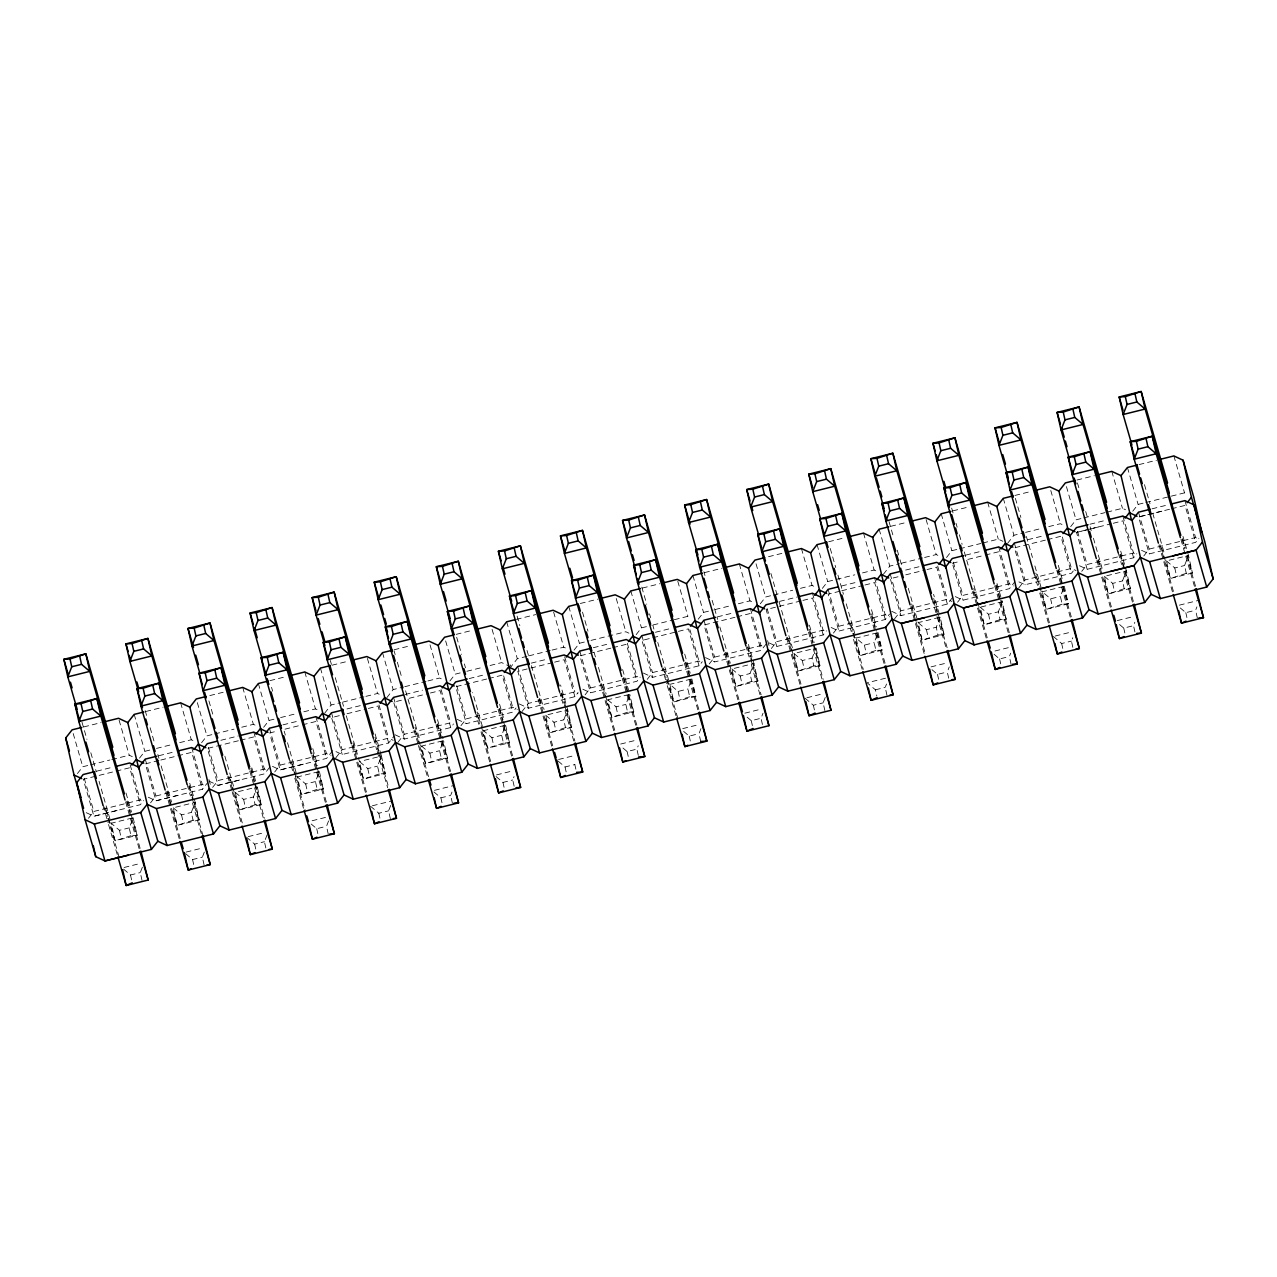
<?xml version="1.0" encoding="UTF-8"?>
<svg xmlns="http://www.w3.org/2000/svg" width="1277" height="1277" viewBox="0 0 1277 1277"><rect width="100%" height="100%" fill="white"/><g stroke="black" fill="none" stroke-linecap="round" stroke-linejoin="round"><path stroke-width="0.75" stroke-dasharray="5 3.75" d="M133.159 817.791L137.118 835.318L130.972 835.669L129.216 827.863L133.159 817.791L111.163 823.25L99.063 781.316M142.018 880.364L140.278 872.574L143.567 864.178M189.283 785.578L199.196 819.898L177.2 825.357L173.241 807.814L195.237 802.355L199.196 819.898L193.05 820.233L191.295 812.443L195.237 802.355L189.746 783.296M204.097 864.944L202.341 857.138L204.32 852.094M255.224 783.487L261.274 804.462L255.129 804.797L253.373 797.008L257.315 786.919L235.319 792.394L239.278 809.921L261.274 804.462L257.315 786.919M265.824 847.944L264.419 841.703L267.723 833.306M319.394 771.484L323.352 789.026L317.207 789.362L315.451 781.572L319.394 771.484L297.397 776.959L287.501 742.639M328.253 834.073L326.497 826.283L329.785 817.871M346.275 715.774L359.475 761.523L381.472 756.064L385.431 773.591L379.285 773.942L377.529 766.136L381.472 756.064L374.879 733.19M390.331 818.637L388.575 810.847L391.863 802.451M442.544 741.011L447.509 758.171L441.363 758.506L439.607 750.716L443.55 740.628L421.554 746.087L425.512 763.63L447.509 758.171L443.55 740.628M452.409 803.201L450.653 795.411L451.978 792.059M505.628 725.192L509.587 742.735L503.441 743.07L501.685 735.281L505.628 725.192L483.632 730.667L472.634 692.533M514.136 786.217L512.731 779.976L514.056 776.624M561.752 692.98L571.665 727.299L549.669 732.775L545.71 715.232L567.706 709.757L571.665 727.299L565.519 727.635L563.764 719.845L567.706 709.757L560.555 684.983M575.863 769.233L574.81 764.556L576.135 761.188M628.779 694.704L633.743 711.864L627.598 712.215L625.842 704.409L629.784 694.337L607.788 699.796L611.747 717.339L633.743 711.864L629.784 694.337M638.292 755.361L636.888 749.12L638.213 745.752M691.863 678.901L695.821 696.428L689.676 696.779L687.92 688.973L691.863 678.901L669.866 684.36L657.767 642.427M700.722 741.474L698.966 733.684L700.945 728.64M747.987 646.689L757.899 681.008L735.903 686.467L731.944 668.94L753.941 663.465L757.899 681.008L751.754 681.343L749.998 673.554L753.941 663.465L748.434 644.406M762.449 724.49L761.044 718.249L763.023 713.22M813.912 644.598L819.978 665.572L813.832 665.908L812.076 658.118L816.019 648.03L794.023 653.505L797.981 671.048L819.978 665.572L816.019 648.03M824.878 710.619L823.122 702.829L826.411 694.417M878.097 632.61L882.056 650.137L875.91 650.472L874.154 642.682L878.097 632.61L856.101 638.069L846.204 603.75M886.956 695.183L885.2 687.393L886.525 684.025M908.282 588.33L918.179 622.633L940.175 617.174L944.134 634.701L937.988 635.052L936.233 627.246L940.175 617.174L933.567 594.3M948.683 678.199L947.279 671.957L949.258 666.913M1000.705 600.206L1006.196 619.281L984.216 624.74L980.257 607.213L1002.253 601.738L1006.196 619.281L1000.067 619.616L998.311 611.827L1002.253 601.738L996.204 580.764M1011.113 664.327L1009.357 656.522L1010.682 653.17M1064.332 586.303L1068.274 603.845L1062.145 604.181L1060.389 596.391L1064.332 586.303L1042.335 591.778L1034.625 565.088M1072.84 647.327L1071.435 641.102L1072.76 637.734M1120.456 554.106L1130.353 588.41L1108.356 593.885L1104.413 576.342L1126.41 570.867L1130.353 588.41L1124.223 588.745L1122.467 580.955L1126.41 570.867L1120.36 549.908M1134.918 631.892L1133.513 625.666L1134.838 622.298M1187.482 555.83L1192.431 572.974L1170.434 578.449L1166.492 560.906L1188.488 555.447L1192.431 572.974L1186.301 573.325L1184.545 565.519L1188.488 555.447L1182.981 536.372M1197.347 618.02L1195.591 610.23L1196.916 606.862M77.434 773.559L82.782 766.743L88.576 765.306M88.48 818.27L93.828 811.454L140.262 799.913L143.343 801.333M139.512 758.123L144.844 751.307L154.533 748.913M86.229 812.667L93.923 816.242L140.358 804.686L143.567 800.599M150.558 802.834L155.906 796.018L202.341 784.477L205.421 785.898M201.59 742.703L206.922 735.887L212.732 734.435M148.308 797.231L156.002 800.807L202.436 789.266L207.784 782.45M212.636 787.398L217.984 780.582L264.419 769.041L267.5 770.478M263.653 727.267L269 720.451L278.689 718.041M208.853 781.077L218.08 785.371L264.515 773.83L269.862 767.014M274.715 771.962L280.062 765.146L326.497 753.606L331.11 755.761M324.661 713.189L331.078 705.016L340.751 702.605M272.464 766.36L280.158 769.935L326.593 758.394L333.01 750.222L342.236 754.515L388.671 742.959L394.018 736.143M335.723 757.899L342.14 749.727L388.575 738.17L393.188 740.325M386.739 697.769L393.156 689.58L402.83 687.186M397.801 742.464L404.218 734.291L450.653 722.75L453.734 724.171M449.887 680.96L455.235 674.144L464.908 671.75M395.088 734.786L404.314 739.08L450.749 727.539L452.888 724.809M460.949 725.671L466.297 718.855L512.731 707.314L517.345 709.453M526.986 656.314L517.313 658.724L510.896 666.897L509.3 661.358M457.166 719.35L466.392 723.644L512.827 712.103L516.036 708.017M521.958 711.608L528.375 703.419L574.81 691.879L577.89 693.315M574.043 650.105L579.391 643.289L589.064 640.878M519.244 703.93L528.47 708.208L574.905 696.667L578.114 692.581M585.105 694.816L590.453 688L636.888 676.443L639.953 677.879M636.122 634.669L641.469 627.853L651.142 625.459M582.855 689.213L590.549 692.788L636.984 681.232L640.192 677.145M647.184 679.38L652.531 672.564L698.966 661.023L702.031 662.444M698.2 619.233L703.547 612.417L713.22 610.023M643.4 673.059L652.627 677.353L699.062 665.796L702.27 661.709M709.262 663.944L714.609 657.128L761.044 645.587L764.109 647.024M760.278 603.813L765.625 596.997L771.436 595.545M705.479 657.623L714.705 661.917L761.14 650.376L766.487 643.56M771.34 648.508L776.687 641.692L823.122 630.152L826.187 631.588M822.356 588.378L827.704 581.562L854.792 574.826M769.089 642.906L776.783 646.481L823.218 634.94L826.427 630.854M833.418 633.089L838.766 626.273L885.2 614.716L889.814 616.871M883.365 574.315L889.782 566.126L899.455 563.716M831.167 627.486L838.861 631.061L885.296 619.505L889.574 614.061M894.427 619.01L900.844 610.837L947.279 599.296L951.892 601.435M946.512 557.506L951.86 550.69L957.67 549.254M891.713 611.332L900.939 615.626L947.374 604.069L952.722 597.269M957.574 602.217L962.922 595.401L1009.357 583.86L1013.97 585.999M1007.521 543.443L1013.938 535.271L1023.611 532.86M955.324 596.614L963.018 600.19L1009.453 588.649L1014.8 581.833M1018.583 588.154L1025 579.966L1071.435 568.425L1076.048 570.564M1070.669 526.651L1076.016 519.835L1081.827 518.382M1018.934 581.897L1025.096 584.754L1071.531 573.213L1074.739 569.127M1081.731 571.362L1087.078 564.53L1133.513 552.989L1136.578 554.426M1132.747 511.215L1138.094 504.399L1143.905 502.962M1079.48 565.743L1087.174 569.319L1133.609 557.778L1136.817 553.691M1143.809 555.926L1149.156 549.11L1195.591 537.569L1198.656 538.99M1141.558 550.323L1149.252 553.899L1195.687 542.342L1198.895 538.255M130.972 835.669L115.122 840.793L105.209 806.473M193.05 820.233L177.2 825.357L172.251 808.197M255.129 804.797L239.278 809.921L229.365 775.618M317.207 789.362L301.356 794.502L291.443 760.182M379.285 773.942L363.434 779.066L358.486 761.906M441.363 758.506L425.512 763.63L415.057 727.411M503.441 743.07L487.591 748.194L477.135 711.975M565.519 727.635L549.669 732.775L544.704 715.615M627.598 712.215L611.747 717.339L601.834 683.019M689.676 696.779L673.825 701.903L663.912 667.584M751.754 681.343L735.903 686.467L729.837 665.509M813.832 665.908L797.981 671.048L788.069 636.728M875.91 650.472L860.059 655.612L850.147 621.292M937.988 635.052L922.138 640.176L917.173 623.016M1000.067 619.616L984.216 624.74L973.76 588.521M1062.145 604.181L1046.278 609.305L1035.839 573.086M1124.223 588.745L1108.356 593.885L1103.408 576.725M1186.301 573.325L1170.434 578.449L1160.538 544.13M83.723 726.932L101.138 722.606M145.801 711.497L163.217 707.171M209.811 695.582L223.363 692.23M269.958 680.641L285.441 676.794M332.036 665.205L347.52 661.358M394.114 649.77L409.598 645.923M456.192 634.35L471.676 630.487M516.339 619.393L535.686 614.588M580.349 603.478L597.764 599.152M642.427 588.043L659.842 583.717M704.505 572.607L721.92 568.281M768.515 556.708L782.067 553.34M828.661 541.751L844.145 537.904M890.739 526.316L906.223 522.469M952.818 510.88L968.301 507.033M1014.896 495.46L1030.363 491.613M1076.974 480.024L1094.389 475.698M1139.052 464.589L1156.467 460.263M90.507 764.827L109.854 760.007M111.801 759.528L129.216 755.202L132.281 756.622M156.464 748.418L171.932 744.571M179.674 742.655L191.295 739.766L194.359 741.203M214.664 733.956L234.01 729.151M241.752 727.22L253.373 724.33L256.438 725.767M280.621 717.562L296.088 713.715M303.83 711.784L315.451 708.911L318.516 710.331M342.699 702.127L363.977 696.843M365.908 696.364L377.529 693.475L382.126 695.614M404.777 686.691L426.055 681.407M427.987 680.928L439.591 678.039L444.204 680.178M466.855 671.271L482.323 667.424M490.065 665.493L501.669 662.603L509.363 666.179M528.933 655.835L550.211 650.536M552.143 650.057L563.748 647.184L566.828 648.604M591.012 640.4L625.826 631.748L628.907 633.169M653.09 624.964L672.436 620.159M674.368 619.68L687.904 616.312L690.985 617.749M715.168 609.544L730.636 605.697M738.377 603.766L749.982 600.876L753.063 602.313M773.367 595.066L792.714 590.261M800.456 588.33L812.06 585.441L815.141 586.877M862.534 572.91L874.138 570.021L877.219 571.442M901.386 563.237L922.68 557.953M924.612 557.474L936.217 554.585L940.83 556.724M959.602 548.775L980.88 543.475M982.827 542.996L998.295 539.149L1002.908 541.304M1025.543 532.381L1041.026 528.534M1048.768 526.603L1060.373 523.714L1064.986 525.869M1083.758 517.903L1105.036 512.62M1106.983 512.141L1122.451 508.294L1125.532 509.715M1145.836 502.484L1184.529 492.858L1187.61 494.295M96.717 771.164L112.184 767.317M158.795 755.729L174.263 751.882M220.873 740.293L238.288 735.967M282.951 724.857L298.419 721.01M346.961 708.943L360.497 705.59M405.16 694.48L422.575 690.155M469.186 678.566L484.653 674.719M531.264 663.13L546.732 659.283M593.342 647.71L608.81 643.847M655.42 632.275L670.888 628.428M717.498 616.839L732.966 612.992M779.577 601.403L796.976 597.077M841.639 585.967L857.122 582.12M905.664 570.069L919.201 566.701M965.795 555.112L981.279 551.265M1027.873 539.676L1043.357 535.829M1089.951 524.24L1105.435 520.393M1152.03 508.821L1167.513 504.974M158.891 760.517L145.339 763.885L156.002 800.807L179.211 795.028M160.822 760.038L191.773 752.329L202.436 789.266M238.384 740.756L207.417 748.45L218.08 785.371L241.289 779.593M240.315 740.277L253.852 736.909L264.515 773.83M269.495 733.014L277.237 731.098M284.979 729.167L300.462 725.32M302.394 724.841L315.93 721.473L326.593 758.394M339.315 715.663L331.573 717.594L342.236 754.515M347.057 713.731L366.403 708.927M368.335 708.448L378.008 706.037L388.671 742.959M401.393 700.227L393.651 702.158L404.314 739.08M409.135 698.311L428.481 693.491M430.413 693.012L440.086 690.602L450.749 727.539M486.681 679.029L455.729 686.723L466.392 723.644M488.628 678.55L502.164 675.182L512.827 712.103M552.638 662.635L517.808 671.287L528.47 708.208M554.569 662.156L564.242 659.746L574.905 696.667M610.837 648.157L579.886 655.851L590.549 692.788M612.784 647.678L626.321 644.31L636.984 681.232M734.993 617.302L704.042 624.996L714.705 661.917M736.941 616.823L750.477 613.455L761.14 650.376M800.95 600.908L766.12 609.56L776.783 646.481M802.882 600.429L812.555 598.019L823.218 634.94M839.803 591.251L828.198 594.124L838.861 631.061M841.735 590.756L863.029 585.473M864.96 584.994L874.633 582.583L885.296 619.505M898.018 576.773L890.277 578.704L900.939 615.626M905.76 574.842L925.107 570.037M927.038 569.558L936.711 567.148L947.374 604.069M952.355 563.269L960.096 561.337M967.838 559.422L983.306 555.575M985.253 555.08L998.79 551.728L1009.453 588.649M1045.384 540.139L1014.433 547.833L1025.096 584.754M1047.316 539.66L1060.868 536.292L1071.531 573.213M1087.174 569.319L1076.511 532.397L1111.341 523.746M1113.273 523.267L1122.946 520.856L1133.609 557.778M1169.54 509.268L1138.589 516.977L1149.252 553.899M1171.472 508.789L1185.024 505.421L1195.687 542.342M1076.511 532.397L1099.72 526.635M1140.521 516.483L1161.799 511.199M117.133 810.464L93.923 816.242L83.26 779.321L129.695 767.764L140.358 804.686M303.367 764.173L280.158 769.935L270.038 734.866M131.068 814.359L137.118 835.318L115.122 840.793L111.163 823.25L119.447 830.305L129.216 827.863M173.241 807.814L181.526 814.87L191.295 812.443M235.319 792.394L243.604 799.434L253.373 797.008M317.303 768.052L323.352 789.026L301.356 794.502L297.397 776.959L305.682 783.998L315.451 781.572M374.975 737.372L385.431 773.591L363.434 779.066L359.475 761.523L367.76 768.578L377.529 766.136M421.554 746.087L429.838 753.143L439.607 750.716M503.537 721.76L509.587 742.735L487.591 748.194L483.632 730.667L491.916 737.707L501.685 735.281M545.71 715.232L553.979 722.271L563.764 719.845M607.788 699.796L616.057 706.835L625.842 704.409M690.857 679.284L695.821 696.428L673.825 701.903L669.866 684.36L678.135 691.416L687.92 688.973M731.944 668.94L740.213 675.98L749.998 673.554M794.023 653.505L802.291 660.544L812.076 658.118M877.091 632.977L882.056 650.137L860.059 655.612L856.101 638.069L864.369 645.108L874.154 642.682M933.679 598.482L944.134 634.701L922.138 640.176L918.179 622.633L926.448 629.689L936.233 627.246M980.257 607.213L988.526 614.253L998.311 611.827M1063.326 586.686L1068.274 603.845L1046.278 609.305L1042.335 591.778L1050.604 598.817L1060.389 596.391M1104.413 576.342L1112.682 583.381L1122.467 580.955M1166.492 560.906L1174.76 567.962L1184.545 565.519M124.061 867.498L140.55 863.396M186.139 852.078L202.628 847.976M248.217 836.643L264.706 832.54M312.115 820.76L326.784 817.104M372.373 805.771L392.534 800.759M434.451 790.351L454.612 785.339M496.514 774.916L513.019 770.813M558.592 759.48L575.097 755.377M620.67 744.044L637.175 739.942M682.748 728.608L699.253 724.522M744.826 713.189L761.331 709.086M806.904 697.753L823.41 693.65M885.488 678.215L867.163 682.78L875.431 689.819L876.836 696.061M931.061 666.881L947.566 662.795M994.975 650.999L1009.644 647.359M1055.217 636.026L1071.722 631.923M1117.295 620.59L1133.8 616.488M1179.373 605.154L1199.534 600.142M123.598 869.126L130.493 875L140.278 872.574M185.676 853.706L192.572 859.565L202.341 857.138M246.381 837.089L254.65 844.145L264.419 841.703M311.205 824.016L316.728 828.709L326.497 826.283M370.538 806.234L378.806 813.273L388.575 810.847M433.988 791.979L440.884 797.838L450.653 795.411M496.067 776.544L502.962 782.418L512.731 779.976M558.145 761.108L565.041 766.982L574.81 764.556M622.984 748.019L627.119 751.546L636.888 749.12M683.674 731.418L689.197 736.111L698.966 733.684M747.141 717.163L751.275 720.691L761.044 718.249M805.085 698.2L813.353 705.255L823.122 702.829M875.431 689.819L885.2 687.393M931.987 669.691L937.51 674.384L947.279 671.957M994.065 654.255L999.588 658.964L1009.357 656.522M1053.381 636.473L1061.666 643.528L1071.435 641.102M1119.61 624.565L1123.744 628.092L1133.513 625.666M1180.299 607.964L1185.822 612.657L1195.591 610.23M1173.882 455.937L1184.529 492.858M1184.928 500.632L1195.591 537.569M1182.534 538.671L1185.279 548.2M1181.927 539.149L1184.689 548.679M1186.892 556.309L1195.687 586.797M1180.938 539.533L1194.681 587.181M1144.479 484.653L1149.986 503.729M1152.732 513.258L1164.847 555.192M1159.931 544.609L1173.691 592.273M1158.941 544.992L1172.685 592.656M1127.431 467.478L1138.094 504.399M1138.493 512.189L1149.156 549.11M1111.804 471.373L1122.451 508.294M1122.85 516.068L1133.513 552.989M1119.849 554.585L1133.609 602.233M1118.301 553.053L1121.605 564.498M1123.808 572.112L1132.603 602.616M1077.453 482.929L1079.656 490.56M1085.705 511.534L1087.908 519.148M1090.111 526.778L1091.212 530.593M1093.415 538.224L1102.769 570.627M1098.459 559.565L1101.205 569.095M1097.853 560.044L1111.613 607.708M1096.863 560.427L1110.607 608.091M1066.423 486.601L1076.016 519.835M1077.485 531.312L1087.078 564.53M1050.779 490.496L1060.373 523.714M1062.368 537.042L1071.435 568.425M1058.282 565.344L1062.687 580.588M1058.378 569.526L1062.783 584.786M1057.771 570.005L1071.531 617.669M1056.781 570.388L1070.525 618.052M1015.375 498.365L1020.882 517.424M1026.373 536.5L1032.439 557.458M1035.775 575.48L1038.536 585.01M1040.739 592.64L1050.093 625.044M1034.226 573.948L1037.531 585.393M1039.733 593.023L1048.529 623.511M1003.291 498.333L1013.938 535.271M1014.337 543.044L1025 579.966M987.648 502.228L998.295 539.149M998.694 546.939L1009.357 583.86M996.299 584.962L1000.146 598.306M995.693 585.441L1000.099 600.701M1000.657 602.6L1009.453 633.105M994.703 585.824L1008.447 633.488M951.652 508.086L953.296 513.801M956.042 523.331L957.143 527.146M959.346 534.776L962.108 544.305M964.295 551.919L978.613 601.483M973.697 590.916L987.456 638.564M972.707 591.299L986.451 638.947M941.213 513.769L951.86 550.69M953.328 562.167L962.922 595.401M952.881 565.12L963.018 600.19M926.096 519.5L936.217 554.585M937.685 566.062L947.279 599.296M933.615 600.876L947.374 648.524M932.066 599.344L936.472 614.604M937.015 616.504L946.369 648.908M889.015 521.607L893.421 536.851M897.268 550.195L899.471 557.826M900.03 559.725L902.216 567.355M911.682 603.957L914.971 615.386M911.618 606.336L915.481 619.68M916.024 621.596L925.378 654M910.629 606.719L924.372 654.383M879.135 529.205L889.782 566.126M890.181 573.916L900.844 610.837M863.491 533.1L874.138 570.021M874.537 577.795L885.2 614.716M871.489 609.72L876.453 626.879M871.6 613.918L876.549 631.077M871.537 616.312L885.296 663.96M870.547 616.695L884.291 664.343M830.242 548.471L835.749 567.531M837.951 575.161L843.443 594.22M849.54 621.771L852.302 631.301M852.844 633.216L863.3 669.435M847.992 620.255L851.296 631.684M853.499 639.314L862.294 669.818M817.057 544.64L827.704 581.562M828.103 589.335L838.766 626.273M801.413 548.519L812.06 585.441M812.459 593.23L823.122 630.152M809.41 625.155L814.375 642.315M809.522 629.353L813.369 642.698M809.458 631.732L812.763 643.177M813.321 645.077L823.218 679.396M808.469 632.115L822.212 679.779M770.909 573.437L776.975 594.412M779.162 602.026L792.378 647.79M787.478 637.207L801.222 684.871M786.472 637.59L800.216 685.238M756.032 563.764L765.625 596.997M767.094 608.459L776.687 641.692M767.605 640.639L769.728 648.03M739.335 563.955L749.982 600.876M750.381 608.666L761.044 645.587M747.396 647.168L750.142 656.697M750.684 658.613L761.14 694.832M745.832 645.651L749.136 657.08M751.339 664.71L760.134 695.215M703.882 571.713L704.984 575.528M712.135 600.302L717.642 619.377M719.845 626.991L730.3 663.21M725.99 652.164L729.295 663.593M725.4 652.643L739.144 700.291M724.394 653.026L738.154 700.674M692.9 575.496L703.547 612.417M703.946 620.207L714.609 657.128M677.784 581.243L687.904 616.312M689.899 629.641L698.966 661.023M699.062 665.796L688.399 628.875L641.964 640.431L652.627 677.353M684.711 654.111L690.218 673.187M685.909 662.125L690.314 677.369M685.318 662.603L699.062 710.267M684.312 662.986L698.072 710.635M641.804 587.149L646.753 604.308M649.514 613.838L650.616 617.653M652.818 625.267L653.92 629.082M663.322 668.079L666.067 677.608M666.61 679.508L677.624 717.626M661.757 666.546L666.722 683.706M667.264 685.605L676.076 716.11M630.822 590.932L641.469 627.853M641.868 635.643L652.531 672.564M616.248 598.514L625.826 631.748M627.294 643.225L636.888 676.443M622.633 669.547L628.683 690.522M623.83 677.56L628.236 692.804M623.24 678.039L627.63 693.283M628.188 695.199L636.984 725.687M622.234 678.422L635.994 726.07M582.488 612.114L587.979 631.173M594.028 652.148L595.689 657.863M598.434 667.392L606.144 694.081M601.244 683.498L614.987 731.162M600.238 683.881L613.998 731.545M568.744 606.367L579.391 643.289M579.79 651.062L590.453 688M553.627 612.098L563.748 647.184M564.689 656.809L574.81 691.879M561.162 693.475L563.907 703.004M564.45 704.904L574.905 741.123M559.597 691.942L562.902 703.372M565.104 711.002L573.916 741.506M517.105 616.105L519.851 625.634M527.002 650.424L529.205 658.038M531.408 665.668L544.066 709.517M539.756 698.455L542.517 707.985M539.165 698.934L552.909 746.598M538.16 699.317L551.919 746.965M506.666 621.803L517.313 658.724M517.712 666.498L528.375 703.419M492.092 629.369L501.669 662.603M503.665 675.932L512.731 707.314M499.578 704.218L503.984 719.478M499.674 708.416L502.978 719.861M499.084 708.895L512.827 756.559M498.078 709.278L511.838 756.942M456.671 637.255L461.62 654.415M464.381 663.944L465.482 667.759M477.087 714.37L479.833 723.899M482.036 731.529L491.39 763.933M475.523 712.837L478.827 724.282M481.03 731.897L489.841 762.401M445.641 640.926L455.235 674.144M456.703 685.621L466.297 718.855M430.014 644.805L439.591 678.039M441.06 689.516L450.653 722.75M437.5 719.653L443.007 738.713M437.596 723.851L442.002 739.096M437.005 724.33L441.395 739.575M441.954 741.49L450.749 771.994M436 724.713L449.759 772.362M394.05 650.775L395.152 654.59M397.355 662.22L401.744 677.464M405.607 690.809L419.91 740.373M415.009 729.805L428.753 777.454M414.003 730.173L417.85 743.517M418.409 745.433L427.763 777.837M382.509 652.659L393.156 689.58M393.555 697.37L404.218 734.291M367.393 658.389L377.529 693.475M378.982 704.952L388.575 738.17M374.927 739.766L378.774 753.111M379.317 755.01L388.671 787.414M373.363 738.234L376.667 749.679M377.226 751.578L387.681 787.797M330.312 660.496L331.413 664.311M335.276 677.656L343.529 706.245M352.979 742.847L356.283 754.276M352.931 745.225L366.675 792.889M351.925 745.608L365.685 793.272M320.431 668.094L331.078 705.016M331.477 712.805L342.14 749.727M304.788 671.973L315.451 708.911M315.834 716.684L326.497 753.606M312.801 748.609L317.75 765.769M312.897 752.807L316.744 766.152M312.849 755.202L326.593 802.85M311.843 755.569L325.603 803.233M271.538 687.361L272.639 691.176M284.196 731.21L285.298 735.025M290.853 760.661L294.7 774.006M295.242 775.905L305.155 810.225M289.288 759.145L292.593 770.574M294.795 778.204L303.607 808.708M258.353 683.53L269 720.451M269.399 728.225L280.062 765.146M242.71 687.409L253.373 724.33M253.756 732.12L264.419 769.041M251.824 767.86L255.671 781.205M250.819 768.243L254.666 781.588M250.771 770.622L254.075 782.067M254.618 783.966L264.515 818.286M249.765 771.005L263.525 818.669M208.917 700.881L213.323 716.142M224.864 756.176L233.675 786.664M228.775 776.097L242.518 823.745M227.769 776.48L231.616 789.824M232.175 791.724L241.529 824.128M197.344 702.653L206.922 735.887M208.39 747.348L217.984 780.582M208.901 779.529L211.04 786.919M180.632 702.845L191.295 739.766M191.678 747.556L202.341 784.477M188.693 786.057L191.438 795.587M191.997 797.502L202.995 835.621M187.144 784.541L190.433 795.97M192.635 803.6L201.447 834.104M145.179 710.603L147.382 718.233M150.143 727.762L153.99 741.107M157.837 754.452L158.939 758.267M161.141 765.881L171.597 802.1M167.287 791.054L171.693 806.298M166.696 791.532L180.44 839.181M165.691 791.916L179.45 839.564M134.197 714.386L144.844 751.307M145.243 759.097L155.906 796.018M119.08 720.116L129.216 755.202M130.142 764.827L140.262 799.913M126.008 793.001L131.515 812.06M127.205 801.014L130.509 812.443M126.615 801.493L140.358 849.141M125.609 801.876L139.369 849.524M81.999 722.223L86.964 739.383M90.811 752.728L96.318 771.787M104.618 806.952L107.364 816.498M107.922 818.397L118.921 856.516M103.07 805.436L108.018 822.596M108.561 824.495L117.372 854.999M73.188 733.509L82.782 766.743M84.234 778.22L93.828 811.454M1185.822 612.657L1187.578 620.462M1174.76 567.962L1176.516 575.751M1123.744 628.092L1125.149 634.334M1112.682 583.381L1114.438 591.187M1061.666 643.528L1063.422 651.318M1050.604 598.817L1052.36 606.607M999.588 658.964L1000.992 665.189M988.526 614.253L990.282 622.043M937.51 674.384L938.914 680.625M926.448 629.689L928.203 637.478M864.369 645.108L866.125 652.914M813.353 705.255L814.407 709.932M802.291 660.544L804.047 668.334M751.275 720.691L752.68 726.916M740.213 675.98L741.969 683.77M689.197 736.111L690.602 742.352M678.135 691.416L679.891 699.205M627.119 751.546L628.875 759.336M616.057 706.835L617.813 714.641M565.041 766.982L566.796 774.772M553.979 722.271L555.734 730.077M502.962 782.418L504.367 788.643M491.916 737.707L493.656 745.497M440.884 797.838L442.289 804.079M429.838 753.143L431.594 760.932M378.806 813.273L380.562 821.063M367.76 768.578L369.516 776.368M316.728 828.709L318.133 834.95M305.682 783.998L307.438 791.804M254.65 844.145L256.406 851.935M243.604 799.434L245.36 807.224M192.572 859.565L194.327 867.37M181.526 814.87L183.281 822.659M130.493 875L131.898 881.242M119.447 830.305L121.203 838.095"/><path stroke-width="1.5" d="M114.004 755.266L89.789 671.383L67.793 676.858L63.85 659.315L69.996 658.98L71.751 666.77L67.793 676.858L77.147 709.262M125.066 799.961L100.851 716.094L78.855 721.553L74.896 704.026L81.042 703.675L82.797 711.481L78.855 721.553L103.07 805.436M176.082 739.83L151.867 655.947L129.871 661.422L125.928 643.879L132.074 643.544L133.83 651.334L129.871 661.422L138.682 691.926M187.144 784.541L162.929 700.658L140.933 706.133L136.974 688.59L143.12 688.255L144.876 696.045L140.933 706.133L165.148 790M238.16 724.394L213.945 640.527L191.949 645.986L188.006 628.444L194.152 628.108L195.908 635.898L191.949 645.986L199.659 672.676M249.207 769.105L225.007 685.222L203.011 690.697L199.052 673.155L205.198 672.819L206.954 680.609L203.011 690.697L227.21 774.564M300.239 708.958L276.024 625.091L254.027 630.551L250.084 613.024L256.23 612.673L257.986 620.478L254.027 630.551L262.28 659.155M311.285 753.669L287.086 669.787L265.089 675.262L261.131 657.719L267.276 657.384L269.032 665.173L265.089 675.262L289.288 759.145M362.317 693.539L338.102 609.656L316.105 615.131L312.163 597.588L318.308 597.253L320.064 605.043L316.105 615.131L324.917 645.619M373.363 738.234L349.164 654.367L327.167 659.826L323.209 642.299L329.354 641.948L331.11 649.754L327.167 659.826L351.367 743.709M424.395 678.103L400.18 594.22L378.184 599.695L374.241 582.152L380.386 581.817L382.142 589.607L378.184 599.695L387.538 632.099M435.441 722.798L411.242 638.931L389.246 644.39L385.287 626.863L391.432 626.528L393.188 634.318L389.246 644.39L413.445 728.273M486.473 662.667L462.258 578.8L440.262 584.259L436.319 566.717L442.465 566.381L444.22 574.171L440.262 584.259L450.174 618.579M497.519 707.378L473.32 623.495L451.324 628.97L447.365 611.428L453.511 611.092L455.266 618.882L451.324 628.97L475.523 712.837M548.551 647.231L524.336 563.365L502.34 568.824L498.397 551.297L504.543 550.946L506.299 558.751L502.34 568.824L511.694 601.228M559.597 691.942L535.398 608.06L513.402 613.535L509.443 595.992L515.589 595.657L517.345 603.446L513.402 613.535L537.601 697.418M610.629 631.812L586.414 547.929L564.418 553.404L560.475 535.861L566.621 535.526L568.377 543.316L564.418 553.404L572.671 581.993M621.676 676.507L597.476 592.64L575.48 598.099L571.521 580.572L577.667 580.221L579.423 588.027L575.48 598.099L599.679 681.982M672.708 616.376L648.493 532.493L626.496 537.968L622.553 520.425L628.699 520.09L630.455 527.88L626.496 537.968L635.308 568.473M683.754 661.071L659.555 577.204L637.558 582.663L633.6 565.136L639.745 564.785L641.501 572.591L637.558 582.663L661.757 666.546M734.786 600.94L710.571 517.057L688.574 522.532L684.632 504.99L690.777 504.654L692.533 512.444L688.574 522.532L697.928 554.936M745.832 645.651L721.633 561.768L699.636 567.243L695.678 549.701L701.823 549.365L703.579 557.155L699.636 567.243L723.836 651.11M796.864 585.505L772.649 501.638L750.653 507.097L746.71 489.57L752.839 489.219L754.595 497.024L750.653 507.097L758.905 535.702M807.91 630.215L783.711 546.333L761.715 551.808L757.756 534.265L763.901 533.93L765.657 541.719L761.715 551.808L785.914 635.675M858.942 570.069L834.727 486.202L812.731 491.661L808.788 474.134L814.918 473.799L816.673 481.589L812.731 491.661L820.441 518.35M869.988 614.78L845.789 530.913L823.793 536.372L819.834 518.829L825.98 518.494L827.735 526.284L823.793 536.372L847.992 620.255M921.02 554.649L896.805 470.766L874.809 476.241L870.866 458.698L876.996 458.363L878.752 466.153L874.809 476.241L884.163 508.645M932.066 599.344L907.867 515.477L885.871 520.936L881.912 503.409L888.058 503.058L889.814 510.864L885.871 520.936L910.07 604.819M983.098 539.213L958.883 455.33L936.887 460.805L932.944 443.263L939.074 442.927L940.83 450.717L936.887 460.805L945.698 491.31M994.144 583.924L969.945 500.041L947.949 505.516L943.99 487.974L950.136 487.638L951.892 495.428L947.949 505.516L972.148 589.383M1045.177 523.778L1020.962 439.911L998.965 445.37L995.022 427.843L1001.152 427.492L1002.908 435.297L998.965 445.37L1008.319 477.774M1056.223 568.488L1032.024 484.606L1010.027 490.081L1006.068 472.538L1012.214 472.203L1013.97 479.992L1010.027 490.081L1034.226 573.948M1107.255 508.342L1083.04 424.475L1061.043 429.934L1057.101 412.407L1063.23 412.056L1064.986 419.862L1061.043 429.934L1069.296 458.539M1118.301 553.053L1094.102 469.186L1072.105 474.645L1068.147 457.102L1074.292 456.767L1076.048 464.557L1072.105 474.645L1096.304 558.528M1169.333 492.922L1145.118 409.039L1123.121 414.514L1119.179 396.971L1125.308 396.636L1127.064 404.426L1123.121 414.514L1131.933 445.003M1180.379 537.617L1156.164 453.75L1134.184 459.209L1130.225 441.682L1136.37 441.331L1138.126 449.137L1134.184 459.209L1158.383 543.092M83.628 808.261L74.034 775.027L65.702 737.994L72.119 729.821L81.792 727.411M156.863 756.207L145.243 759.097L138.826 767.269L147.174 804.302L157.821 841.224L151.404 849.397L104.969 860.937L95.743 856.659L85.096 819.722L76.748 782.705L83.165 774.532L94.785 771.643M138.778 768.818L127.78 722.574L134.197 714.386L143.87 711.991M131.834 765.035L136.112 759.592L143.806 763.167M200.856 753.398L189.858 707.139L196.275 698.95L205.948 696.556M85.096 819.722L94.322 824.016L140.757 812.475L147.174 804.302L156.401 808.58L202.835 797.04L209.252 788.867L200.904 751.834L207.321 743.661L216.994 741.251M193.912 749.615L198.19 744.156L205.884 747.731M262.408 736.111L251.936 691.703L258.353 683.53L268.026 681.12M255.991 734.179L260.269 728.72L267.962 732.296M343.082 709.916L331.477 712.805L325.06 720.978L333.409 757.995L344.056 794.933L337.639 803.105L291.204 814.646L281.978 810.352L271.331 773.431L262.982 736.414L269.399 728.225L281.004 725.352M325.012 722.527L314.014 676.267L320.431 668.094L330.105 665.684M157.821 841.224L167.048 845.518L213.482 833.961L219.899 825.788L209.252 788.867L218.479 793.161L264.914 781.604L271.331 773.431L280.557 777.725L326.992 766.184L333.409 757.995L342.635 762.289L389.07 750.748L395.487 742.575L387.139 705.543L393.555 697.37L403.229 694.959M318.069 718.743L322.347 713.3L330.041 716.876M386.564 705.255L376.092 660.847L382.509 652.659L392.183 650.248M219.899 825.788L229.126 830.082L275.561 818.525L281.978 810.352M380.147 703.308L384.425 697.865L392.119 701.44M448.642 689.819L438.171 645.412L444.588 637.223L454.261 634.829M442.225 687.888L446.503 682.429L454.197 686.004M529.317 663.609L517.712 666.498L511.295 674.687L519.643 711.704L530.29 748.625L523.873 756.798L477.438 768.355L468.212 764.061L457.565 727.14L449.217 690.107L455.634 681.934L467.238 679.045M510.72 674.384L500.249 629.976L506.666 621.803L514.408 619.872M344.056 794.933L353.282 799.21L399.717 787.67L406.134 779.497L395.487 742.575L404.713 746.853L451.148 735.313L457.565 727.14L466.791 731.434L513.226 719.877L519.643 711.704L528.87 715.998L575.304 704.457L581.721 696.268L573.373 659.251L579.79 651.062L591.395 648.189M504.303 672.452L508.581 666.993L514.727 669.866M572.798 658.948L562.327 614.54L568.744 606.367L578.417 603.957M406.134 779.497L415.36 783.791L461.795 772.234L468.212 764.061M566.381 657.017L570.659 651.573L578.353 655.149M634.877 643.528L624.405 599.105L630.822 590.932L640.495 588.521M628.46 641.581L632.738 636.138L638.883 638.995M715.551 617.318L703.946 620.207L697.529 628.38L705.878 665.413L716.525 702.334L710.108 710.507L663.673 722.048L654.447 717.77L643.8 680.849L635.451 643.816L641.868 635.643L653.473 632.753M696.955 628.092L686.483 583.685L692.9 575.496L702.573 573.102M530.29 748.625L539.517 752.919L585.951 741.378L592.368 733.19L581.721 696.268L590.948 700.562L637.383 689.021L643.8 680.849L653.01 685.126L699.461 673.586L705.878 665.413L715.088 669.707L761.523 658.15L767.956 649.977L759.607 612.96L766.024 604.771L777.629 601.882M690.538 626.161L694.816 620.702L700.961 623.559M759.56 614.508L748.561 568.249L754.978 560.076L764.652 557.666M592.368 733.19L601.595 737.483L648.03 725.943L654.447 717.77M752.616 610.725L756.894 605.266L764.588 608.842M821.638 599.073L810.64 552.813L817.057 544.64L826.73 542.23M814.694 595.29L818.972 589.846L826.666 593.422M901.785 571.027L890.181 573.916L883.764 582.089L892.096 619.122L902.759 656.043L896.342 664.216L849.907 675.756L840.681 671.463L830.018 634.541L821.686 597.524L828.103 589.335L837.776 586.941M883.716 583.637L872.718 537.378L879.135 529.205L888.808 526.794M716.525 702.334L725.751 706.628L772.186 695.071L778.603 686.898L767.956 649.977L777.166 654.271L823.601 642.714L830.018 634.541L839.244 638.835L885.679 627.294L892.096 619.122L901.323 623.399L947.757 611.859L954.174 603.686L945.842 566.653L952.259 558.48L963.864 555.591M876.772 579.854L881.05 574.411L888.744 577.986M945.794 568.201L934.796 521.958L941.213 513.769L950.886 511.375M778.603 686.898L787.829 691.192L834.264 679.651L840.681 671.463M938.85 564.434L943.128 558.975L950.822 562.55M1007.345 550.93L996.874 506.522L1003.291 498.333L1012.964 495.939M1000.929 548.998L1005.207 543.539L1012.9 547.115M1088.02 524.735L1076.415 527.609L1069.998 535.797L1078.331 572.814L1088.994 609.736L1082.577 617.924L1036.142 629.465L1026.916 625.171L1016.253 588.25L1007.92 551.233L1014.337 543.044L1024.01 540.634M1069.408 535.494L1058.952 491.086L1065.353 482.914L1075.042 480.503M902.759 656.043L911.986 660.321L958.42 648.78L964.837 640.607L954.174 603.686L963.401 607.98L1009.836 596.423L1016.253 588.25L1025.479 592.544L1071.914 580.987L1078.331 572.814L1087.557 577.108L1133.992 565.567L1140.409 557.379L1132.076 520.362L1138.493 512.189L1150.098 509.3M1063.007 533.563L1067.285 528.119L1074.979 531.695M1131.486 520.058L1121.03 475.651L1127.431 467.478L1137.121 465.067M964.837 640.607L974.064 644.901L1020.499 633.344L1026.916 625.171M1125.085 518.127L1129.363 512.684L1137.057 516.259M1187.163 502.691L1191.441 497.248L1183.093 460.231L1173.882 455.937L1160.33 459.305M1088.994 609.736L1098.22 614.029L1144.655 602.489L1151.072 594.316L1140.409 557.379L1149.635 561.672L1196.07 550.132L1202.487 541.959L1194.155 504.926L1184.928 500.632L1171.376 504M1151.072 594.316L1160.298 598.594L1206.733 587.053L1213.15 578.88L1204.818 541.847L1194.155 504.926M69.996 658.98L85.846 653.84L112.807 747.253M132.074 643.544L147.924 638.42L175.428 733.732M194.152 628.108L210.003 622.984L238.065 720.196M256.23 612.673L272.081 607.549L299.584 702.861M318.308 597.253L334.159 592.113L362.221 689.341M81.042 703.675L96.892 698.551L124.412 793.863M380.386 581.817L396.237 576.693L424.842 675.82M143.12 688.255L158.971 683.115L187.033 780.343M442.465 566.381L458.315 561.257L485.819 656.57M205.198 672.819L221.049 667.695L249.669 766.807M504.543 550.946L520.393 545.822L548.456 643.049M267.276 657.384L283.127 652.26L311.189 749.471M566.621 535.526L582.472 530.386L609.975 625.698M329.354 641.948L345.205 636.824L373.267 734.052M628.699 520.09L644.55 514.966L672.053 610.278M391.432 626.528L407.283 621.388L434.803 716.7M690.777 504.654L706.628 499.53L733.589 592.927M453.511 611.092L469.361 605.952L497.423 703.18M752.839 489.219L768.706 484.095L797.311 583.222M515.589 595.657L531.44 590.533L558.959 685.845M814.918 473.799L830.784 468.659L858.846 565.887M577.667 580.221L593.518 575.097L621.037 670.409M876.996 458.363L892.862 453.223L919.823 546.636M639.745 564.785L655.596 559.661L682.557 653.074M939.074 442.927L954.941 437.803L982.444 533.116M701.823 549.365L717.674 544.225L746.295 643.353M1001.152 427.492L1017.019 422.368L1045.081 519.579M763.901 533.93L779.752 528.806L807.814 626.017M1063.23 412.056L1079.097 406.932L1106.6 502.244M825.98 518.494L841.83 513.37L868.791 606.783M1125.308 396.636L1141.175 391.496L1167.577 483.009M888.058 503.058L903.908 497.934L931.428 593.246M950.136 487.638L965.987 482.498L994.049 579.726M1012.214 472.203L1028.065 467.079L1055.584 562.391M1074.292 456.767L1090.143 451.643L1118.205 548.855M132.249 882.806L126.168 885.504L117.915 856.899M1136.37 441.331L1152.221 436.207L1180.826 535.334M191.295 868.711L188.246 870.068L179.993 841.463M254.889 852.605L250.324 854.632L242.071 826.043M316.967 837.185L312.402 839.197L304.149 810.608M379.046 821.749L374.48 823.777L366.228 795.172M441.124 806.314L436.558 808.341L428.306 779.736M503.202 790.878L498.637 792.905L490.384 764.316M565.28 775.442L560.715 777.47L552.462 748.881M625.826 760.693L622.793 762.034L614.54 733.445M687.904 745.257L684.871 746.614L676.618 718.009M753.031 728.481L746.949 731.178L738.697 702.589M815.109 713.045L809.027 715.743L800.775 687.154M877.187 697.609L871.106 700.307L862.853 671.718M937.749 682.86L933.184 684.887L924.931 656.282M999.827 667.424L995.262 669.451L987.009 640.862M1061.905 651.988L1057.34 654.016L1049.087 625.427M1123.968 636.569L1119.418 638.58L1111.166 609.991M1186.046 621.133L1181.496 623.16L1173.244 594.555M71.751 666.77L81.52 664.343L89.789 671.383L85.846 653.84L63.85 659.315L68.256 674.559M133.83 651.334L143.599 648.908L151.867 655.947L147.924 638.42L125.928 643.879L128.131 651.509M195.908 635.898L205.677 633.472L213.945 640.527L210.003 622.984L188.006 628.444L193.513 647.519M257.986 620.478L267.755 618.036L276.024 625.091L272.081 607.549L250.084 613.024L253.389 624.453M320.064 605.043L329.833 602.616L338.102 609.656L334.159 592.113L312.163 597.588L316.01 610.933M382.142 589.607L391.911 587.181L400.18 594.22L396.237 576.693L374.241 582.152L378.646 597.413M444.22 574.171L453.989 571.745L462.258 578.8L458.315 561.257L436.319 566.717L441.267 583.876M506.299 558.751L516.068 556.309L524.336 563.365L520.393 545.822L498.397 551.297L501.143 560.826M568.377 543.316L578.146 540.889L586.414 547.929L582.472 530.386L560.475 535.861L564.881 551.105M630.455 527.88L640.224 525.454L648.493 532.493L644.55 514.966L622.553 520.425L626.4 533.77M692.533 512.444L702.302 510.018L710.571 517.057L706.628 499.53L684.632 504.99L690.123 524.065M754.595 497.024L764.38 494.582L772.649 501.638L768.706 484.095L746.71 489.57L750.014 500.999M816.673 481.589L826.458 479.162L834.727 486.202L830.784 468.659L808.788 474.134L812.635 487.479M878.752 466.153L888.537 463.727L896.805 470.766L892.862 453.223L870.866 458.698L875.256 473.943M940.83 450.717L950.615 448.291L958.883 455.33L954.941 437.803L932.944 443.263L935.147 450.893M1002.908 435.297L1012.693 432.855L1020.962 439.911L1017.019 422.368L995.022 427.843L999.412 443.087M1064.986 419.862L1074.771 417.435L1083.04 424.475L1079.097 406.932L1057.101 412.407L1060.389 423.836M1127.064 404.426L1136.849 402L1145.118 409.039L1141.175 391.496L1119.179 396.971L1123.026 410.316M82.797 711.481L92.582 709.038L100.851 716.094L96.892 698.551L74.896 704.026L79.86 721.17M144.876 696.045L154.661 693.619L162.929 700.658L158.971 683.115L136.974 688.59L142.481 707.65M206.954 680.609L216.739 678.183L225.007 685.222L221.049 667.695L199.052 673.155L202.357 684.6M269.032 665.173L278.817 662.747L287.086 669.787L283.127 652.26L261.131 657.719L266.095 674.879M331.11 649.754L340.895 647.311L349.164 654.367L345.205 636.824L323.209 642.299L327.614 657.543M393.188 634.318L402.957 631.892L411.242 638.931L407.283 621.388L385.287 626.863L388.591 638.292M455.266 618.882L465.036 616.456L473.32 623.495L469.361 605.952L447.365 611.428L451.228 624.772M517.345 603.446L527.114 601.02L535.398 608.06L531.44 590.533L509.443 595.992L513.849 611.252M579.423 588.027L589.192 585.584L597.476 592.64L593.518 575.097L571.521 580.572L575.384 593.901M641.501 572.591L651.27 570.165L659.555 577.204L655.596 559.661L633.6 565.136L636.361 574.666M703.579 557.155L713.348 554.729L721.633 561.768L717.674 544.225L695.678 549.701L698.982 561.146M765.657 541.719L775.426 539.293L783.711 546.333L779.752 528.806L757.756 534.265L761.603 547.61M827.735 526.284L837.504 523.857L845.789 530.913L841.83 513.37L819.834 518.829L824.24 534.089M889.814 510.864L899.583 508.422L907.867 515.477L903.908 497.934L881.912 503.409L884.115 511.023M951.892 495.428L961.661 493.002L969.945 500.041L965.987 482.498L943.99 487.974L949.497 507.033M1013.97 479.992L1023.739 477.566L1032.024 484.606L1028.065 467.079L1006.068 472.538L1009.373 483.983M1076.048 464.557L1085.817 462.13L1094.102 469.186L1090.143 451.643L1068.147 457.102L1073.095 474.262M1138.126 449.137L1147.895 446.695L1156.164 453.75L1152.221 436.207L1130.225 441.682L1134.63 456.927M105.001 721.649L118.553 718.281L127.78 722.574M167.079 706.213L180.632 702.845L189.858 707.139M229.158 690.777L242.71 687.409L251.936 691.703M291.236 675.341L304.788 671.973L314.014 676.267M353.314 659.922L366.866 656.554L376.092 660.847M415.392 644.486L428.944 641.118L438.171 645.412M477.47 629.05L491.022 625.682L500.249 629.976M539.548 613.614L553.101 610.246L562.327 614.54M601.627 598.195L615.179 594.827L624.405 599.105M663.705 582.759L677.257 579.391L686.483 583.685M723.851 567.802L739.335 563.955L748.561 568.249M787.861 551.887L801.413 548.519L810.64 552.813M849.939 536.468L863.491 533.1L872.718 537.378M912.017 521.032L925.57 517.664L934.796 521.958M974.096 505.596L987.648 502.228L996.874 506.522M1036.174 490.16L1049.726 486.792L1058.952 491.086M1098.252 474.725L1111.804 471.373L1121.03 475.651M116.063 766.344L129.6 762.976L138.826 767.269M178.141 750.924L191.678 747.556L200.904 751.834M240.22 735.488L253.756 732.12L262.982 736.414M302.298 720.052L315.834 716.684L325.06 720.978M364.376 704.617L377.912 701.249L387.139 705.543M426.454 689.197L439.99 685.829L449.217 690.107M488.532 673.761L502.069 670.393L511.295 674.687M550.61 658.325L564.147 654.957L573.373 659.251M612.689 642.89L626.225 639.522L635.451 643.816M674.767 627.454L688.303 624.102L697.529 628.38M736.845 612.034L750.381 608.666L759.607 612.96M798.923 596.598L812.459 593.23L821.686 597.524M861.001 581.163L874.537 577.795L883.764 582.089M923.079 565.727L936.616 562.359L945.842 566.653M985.158 550.307L998.694 546.939L1007.92 551.233M1047.236 534.871L1060.772 531.503L1069.998 535.797M1109.314 519.436L1122.85 516.068L1132.076 520.362M1110.782 571.33L1133.992 565.567L1144.655 602.489M1172.861 555.894L1196.07 550.132L1206.733 587.053M924.548 617.637L901.323 623.399L911.986 660.321M986.626 602.201L963.401 607.98L974.064 644.901M1048.704 586.766L1025.479 592.544L1036.142 629.465M128.195 855.175L104.969 860.937L94.322 824.016M140.917 851.057L148.164 880.029L126.168 885.504L122.624 869.717M637.542 727.603L644.789 756.575L622.793 762.034L619.632 748.019M761.699 696.731L768.946 725.703L746.949 731.178L743.39 715.391M823.777 681.295L831.024 710.283L809.027 715.743L805.867 701.712M1198.88 617.94L1203.493 617.685L1196.246 588.713M1136.801 633.376L1141.415 633.121L1134.168 604.149M1076.272 648.716L1079.336 648.556L1072.089 619.568M1012.645 664.232L1017.258 663.976L1010.011 635.004M952.115 679.587L955.18 679.412L947.933 650.44M890.037 695.007L893.102 694.848L885.855 665.876M700.722 741.474L706.867 741.139L699.62 712.167M638.644 756.91L643.257 756.654M576.565 772.346L582.711 772.01L575.464 743.022M516.036 787.686L520.633 787.43L513.386 758.458M453.958 803.121L458.555 802.866L451.308 773.894M393.412 818.477L396.477 818.302L389.23 789.33M329.801 833.993L334.398 833.737L327.151 804.765M269.255 849.333L272.32 849.157L265.073 820.185M207.177 864.768L210.242 864.593L202.995 835.621M74.034 775.027L81.728 778.603M1183.093 460.231L1193.756 497.152L1201.673 532.317M1191.441 497.248L1201.561 532.317M1202.487 541.959L1213.15 578.88M1195.24 589.096L1203.493 617.685L1181.496 623.16L1178.735 610.885M1136.833 464.557L1139.579 474.086M1140.68 477.901L1142.324 483.616M1148.39 504.591L1151.136 514.12M1149.635 561.672L1160.298 598.594M1133.162 604.516L1141.415 633.121L1119.418 638.58L1116.258 624.549M1061.49 427.651L1064.252 437.181M1065.353 440.996L1066.997 446.711M1074.196 478.077L1075.857 483.791M1078.059 491.422L1080.805 500.951M1081.906 504.766L1083.55 510.481M1089.6 531.455L1091.26 537.17M1113.815 615.322L1115.459 621.053M1087.557 577.108L1098.22 614.029M1071.914 580.987L1082.577 617.924M1071.084 619.952L1079.336 648.556L1057.34 654.016L1054.962 643.496M1002.716 454.516L1005.478 464.062M1011.576 491.597L1013.22 497.328M1019.269 518.286L1022.031 527.816M1023.132 531.631L1024.777 537.362M1009.836 596.423L1020.499 633.344M1009.006 635.387L1017.258 663.976L995.262 669.451L991.303 651.908M936.233 454.708L937.893 460.422M943.942 481.397L945.587 487.112M951.7 514.663L954.446 524.193M955.547 528.008L957.191 533.722M960.496 545.167L962.156 550.882M988.558 642.379L990.218 648.093M947.757 611.859L958.42 648.78M946.927 650.823L955.18 679.412L933.184 684.887L929.624 669.1M876.357 477.758L879.119 487.287M880.22 491.102L881.864 496.817M885.216 514.839L886.861 520.553M892.926 541.528L895.672 551.057M896.773 554.872L898.417 560.587M900.62 568.217L903.366 577.747M904.467 581.562L906.127 587.276M885.679 627.294L896.342 664.216M884.849 666.259L893.102 694.848L871.106 700.307L868.344 688.032M817.583 504.638L819.243 510.353M826.442 541.719L828.087 547.434M834.136 568.393L835.797 574.123M841.846 595.082L843.49 600.813M839.244 638.835L849.907 675.756M823.601 642.714L834.264 679.651M822.771 681.679L831.024 710.283M751.099 504.814L752.76 510.529M762.704 551.425L765.466 560.954M766.567 564.769L769.313 574.299M775.362 595.274L777.023 600.988M777.166 654.271L787.829 691.192M761.523 658.15L772.186 695.071M760.693 697.114L768.946 725.703M700.083 564.945L701.727 570.675M703.93 578.289L706.692 587.819M707.793 591.634L709.437 597.365M716.589 622.138L718.233 627.853M739.702 702.206L742.448 711.736M715.088 669.707L725.751 706.628M699.461 673.586L710.108 710.507M698.615 712.55L706.867 741.139L684.871 746.614L682.11 734.339M628.603 541.4L631.349 550.93M632.45 554.745L634.11 560.459M637.462 578.481L639.107 584.196M645.156 605.17L647.902 614.7M649.003 618.515L650.663 624.23M652.866 631.86L655.612 641.389M653.01 685.126L663.673 722.048M637.383 689.021L648.03 725.943M636.537 727.986L644.789 756.575M569.829 568.265L572.575 577.795M578.673 605.346L580.333 611.06M586.382 632.035L588.027 637.75M590.229 645.38L591.889 651.094M594.076 658.724L595.736 664.439M590.948 700.562L601.595 737.483M575.304 704.457L585.951 741.378M574.458 743.406L582.711 772.01L560.715 777.47L556.772 759.943M503.346 568.441L504.99 574.171M518.797 628.396L521.559 637.941M522.66 641.74L524.304 647.471M527.609 658.9L529.253 664.615M554.569 752.313L556.213 758.027M528.87 715.998L539.517 752.919M513.226 719.877L523.873 756.798M512.38 758.841L520.633 787.43L498.637 792.905L495.476 778.874M443.47 591.506L446.216 601.036M452.329 628.587L453.973 634.302M460.023 655.277L461.667 660.991M463.87 668.621L465.53 674.336M467.733 681.966L470.479 691.495M466.791 731.434L477.438 768.355M451.148 735.313L461.795 772.234M450.302 774.277L458.555 802.866L436.558 808.341L434.196 797.822M380.849 605.027L383.595 614.556M384.696 618.371L386.34 624.086M389.693 642.108L392.438 651.637M393.539 655.452L395.2 661.167M401.249 682.141L402.894 687.856M429.311 779.369L430.956 785.084M404.713 746.853L415.36 783.791M389.07 750.748L399.717 787.67M388.224 789.713L396.477 818.302L374.48 823.777L371.719 811.486M318.212 618.563L319.857 624.277M322.059 631.907L324.821 641.437M329.817 665.173L332.563 674.703M342.475 709.006L344.12 714.737M342.635 762.289L353.282 799.21M326.992 766.184L337.639 803.105M326.146 805.133L334.398 833.737L312.402 839.197L309.242 825.165M254.49 628.268L257.236 637.798M267.196 678.694L268.84 684.408M271.043 692.038L273.789 701.568M274.89 705.383L276.534 711.097M278.737 718.728L281.499 728.257M283.702 735.887L285.346 741.602M306.799 815.939L308.459 821.67M280.557 777.725L291.204 814.646M264.914 781.604L275.561 818.525M264.068 820.568L272.32 849.157L250.324 854.632L246.764 838.845M195.716 655.133L198.462 664.663M204.559 692.214L206.204 697.944M212.269 718.903L215.015 728.433M216.116 732.248L217.76 737.962M219.963 745.592L222.725 755.122M218.479 793.161L229.126 830.082M202.835 797.04L213.482 833.961M201.989 836.004L210.242 864.593L188.246 870.068L184.303 852.525M129.232 655.324L130.877 661.039M136.926 682.014L138.586 687.728M145.786 719.095L147.43 724.809M153.479 745.784L155.14 751.499M157.342 759.113L158.986 764.843M181.542 842.996L183.202 848.71M156.401 808.58L167.048 845.518M140.757 812.475L151.404 849.397M139.911 851.44L148.164 880.029M70.458 682.189L72.103 687.904M85.91 742.145L88.656 751.674M94.706 772.649L96.366 778.363M65.702 737.994L69.437 750.924M76.748 782.705L81.01 797.471M1146.139 438.905L1147.895 446.695M1135.093 394.194L1136.849 402M1084.061 454.341L1085.817 462.13M1073.015 409.63L1074.771 417.435M1021.983 469.776L1023.739 477.566M1010.937 425.065L1012.693 432.855M959.905 485.196L961.661 493.002M948.859 440.501L950.615 448.291M897.827 500.632L899.583 508.422M886.781 455.937L888.537 463.727M835.749 516.068L837.504 523.857M824.703 471.357L826.458 479.162M773.67 531.503L775.426 539.293M762.624 486.792L764.38 494.582M711.592 546.923L713.348 554.729M700.546 502.228L702.302 510.018M649.514 562.359L651.27 570.165M638.468 517.664L640.224 525.454M587.436 577.795L589.192 585.584M576.39 533.084L578.146 540.889M525.358 593.23L527.114 601.02M514.312 548.519L516.068 556.309M463.28 608.666L465.036 616.456M452.234 563.955L453.989 571.745M401.201 624.086L402.957 631.892M390.155 579.391L391.911 587.181M339.139 639.522L340.895 647.311M328.077 594.811L329.833 602.616M277.061 654.957L278.817 662.747M265.999 610.246L267.755 618.036M214.983 670.393L216.739 678.183M203.921 625.682L205.677 633.472M152.905 685.813L154.661 693.619M141.843 641.118L143.599 648.908M90.827 701.249L92.582 709.038M79.765 656.538L81.52 664.343M93.253 845.55L95.743 856.659"/></g></svg>
